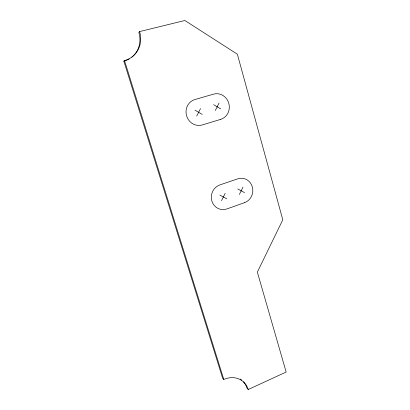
<?xml version="1.0" encoding="UTF-8"?>
<svg xmlns="http://www.w3.org/2000/svg" width="410" height="410" viewBox="0 0 410 410"><rect width="100%" height="100%" fill="white"/><g stroke="black" fill="none" stroke-linecap="round" stroke-linejoin="round"><path stroke-width="0.61" d="M239.373 194.442L242.986 187.144M221.533 200.674L225.198 193.294M215.311 110.5L219.048 103.084M196.718 116.05L200.51 108.553M139.584 31.59A25.066 22.996 51.6 0 1 124.507 60.536L123.851 61.141L222.64 378.21L223.788 379.465A21.505 18.558 -52.1 0 1 248.25 389.5L286.149 372.044L257.352 272.107L282.797 219.796L237.364 54.207L184.854 20.5L139.584 31.59L138.836 32.369A24.907 22.857 51.5 0 1 131.789 57.195M219.909 195.129L226.812 198.835M237.795 188.938L244.55 192.633M194.996 110.182L202.217 114.41M213.641 104.678L220.703 108.891M248.25 389.5L246.984 388.208A21.381 18.47 -52 0 0 243.448 381.838M124.507 60.536L223.788 379.465M129.181 58.968A24.907 22.857 51.5 0 1 123.851 61.141M240.265 379.086A21.381 18.47 -52 0 1 241.731 380.172M244.57 202.658L226.863 208.941A12.679 11.946 -78.8 0 1 211.832 200.941A12.679 11.946 -78.8 0 1 219.842 184.93L237.764 178.827A12.556 11.705 -80.8 0 1 252.319 186.863A12.556 11.705 -80.8 0 1 244.57 202.658M220.764 119.33L202.314 124.947A13.233 12.449 75.5 0 1 186.586 115.815A13.233 12.449 75.5 0 1 194.888 99.543L213.569 94.141A13.105 12.197 77.9 0 1 228.785 103.289A13.105 12.197 77.9 0 1 220.764 119.33"/></g></svg>
